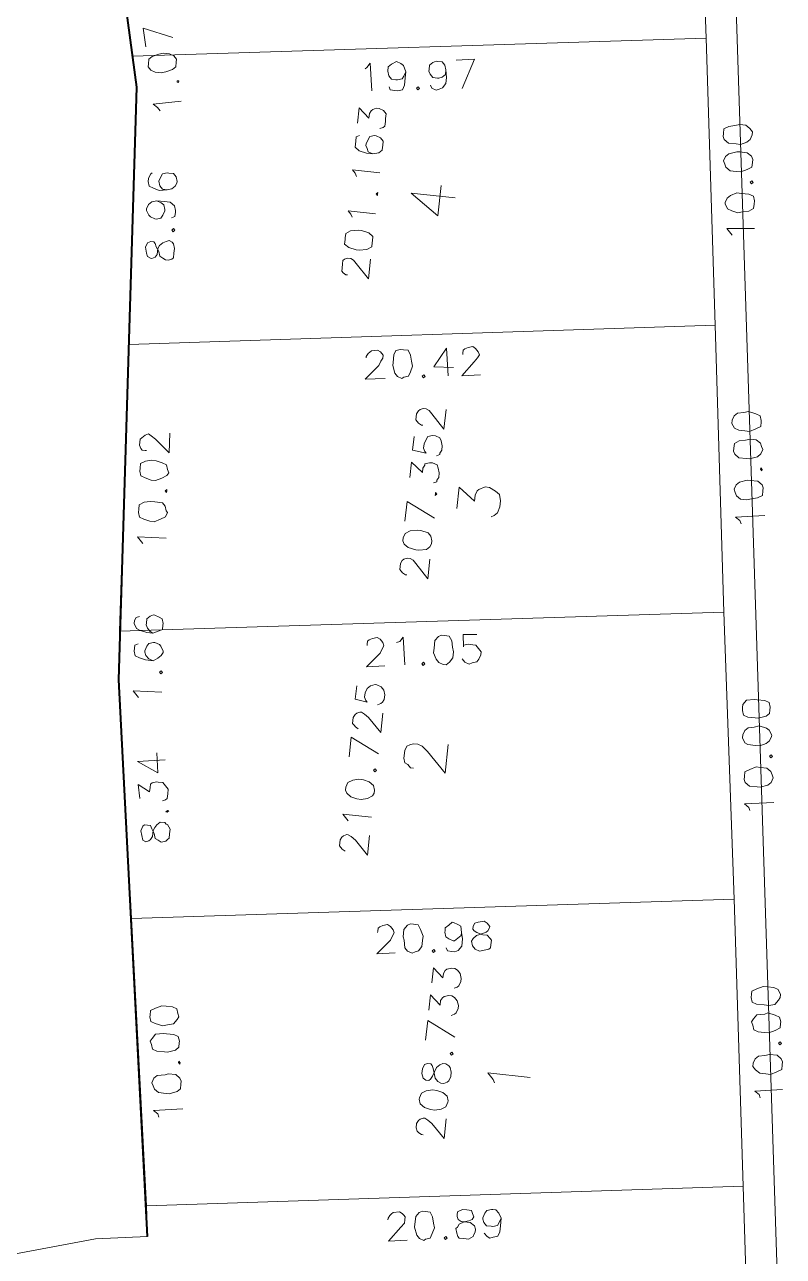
# Model space of a CAD drawing. Header units: metres. Extents: x -977055 to 805873, y -1033982 to 242021.
# Drawn here: x 2360.36 to 2386.9, y 469.72 to 512.79 of the extents above; entities that cross this region are included whole.
import ezdxf

# ---------------------------------------------------------------- set-up
doc = ezdxf.new("R2010")
doc.units = ezdxf.units.M
for name, color, linetype in [('PDF_acera', 7, 'Continuous'), ('PDF_areas por lote', 7, 'Continuous'), ('PDF_canchas', 7, 'Continuous'), ('PDF_COTAS', 7, 'Continuous'), ('PDF_LOTES', 7, 'Continuous'), ('PDF_No. lotes', 7, 'Continuous'), ('PDF_Poligono Ceres', 7, 'Continuous')]:
    doc.layers.add(name, color=color, linetype=linetype)

# ---------------------------------------------------------------- blocks, each defined once
blk = doc.blocks.new('CALLE')
at = {"layer": 'PDF_acera', "lineweight": 9}
blk.add_lwpolyline([(-252.9576, -89.201952), (-307.105344, -49.702464), (-306.046944, -17.865792), (-307.317024, -16.51104), (-314.76816, -16.257024), (-401.895648, -17.950464), (-475.348608, -28.280448), (-505.661184, -25.18992), (-527.252544, -16.595712), (-544.694976, -0.169344), (-560.697984, 15.706656), (-555.067296, 23.07312), (-538.30224, 6.435072), (-522.299232, -8.67888), (-503.417376, -16.172352), (-483.942816, -18.162144), (-475.517952, -19.008864), (-402.61536, -8.763552), (-314.725824, -7.070112), (-69.8544, -15.410304), (-68.457312, -14.097888), (-67.94928, 1.100736)], dxfattribs=at)
at = {"layer": 'PDF_areas por lote', "lineweight": 9}
for points in [[(-442.030176, -3.132864), (-442.030176, -3.090528), (-441.98784, -3.005856), (-441.945504, -2.96352), (-441.860832, -2.96352), (-441.733824, -2.96352), (-441.649152, -2.96352), (-441.606816, -3.005856), (-441.56448, -3.090528), (-441.56448, -3.1752), (-441.606816, -3.259872), (-441.691488, -3.344544), (-442.072512, -3.725568), (-441.522144, -3.725568)], [(-440.421408, -3.090528), (-440.336736, -3.048192), (-440.252064, -2.96352), (-440.252064, -3.725568)], [(-439.278336, -3.090528), (-439.193664, -3.048192), (-439.108992, -2.96352), (-439.108992, -3.725568)], [(-438.135264, -3.048192), (-438.1776, -2.96352), (-438.304608, -2.96352), (-438.38928, -2.96352), (-438.473952, -2.96352), (-438.558624, -3.090528), (-438.60096, -3.302208), (-438.60096, -3.471552), (-438.558624, -3.640896), (-438.473952, -3.725568), (-438.38928, -3.725568), (-438.346944, -3.725568), (-438.219936, -3.725568), (-438.135264, -3.640896), (-438.092928, -3.513888), (-438.092928, -3.471552), (-438.135264, -3.344544), (-438.219936, -3.302208), (-438.346944, -3.259872), (-438.38928, -3.259872), (-438.473952, -3.302208), (-438.558624, -3.344544), (-438.60096, -3.471552)], [(-437.796576, -2.96352), (-437.373216, -2.96352), (-437.627232, -3.259872), (-437.500224, -3.259872), (-437.415552, -3.302208), (-437.373216, -3.344544), (-437.33088, -3.429216), (-437.33088, -3.513888), (-437.373216, -3.640896), (-437.457888, -3.725568), (-437.584896, -3.725568), (-437.669568, -3.725568), (-437.796576, -3.725568), (-437.838912, -3.683232), (-437.881248, -3.59856)], [(-457.990848, -4.783968), (-457.948512, -4.699296), (-457.906176, -4.65696), (-457.86384, -4.614624), (-457.694496, -4.614624), (-457.609824, -4.65696), (-457.567488, -4.699296), (-457.525152, -4.783968), (-457.525152, -4.826304), (-457.567488, -4.910976), (-457.65216, -5.037984), (-458.033184, -5.419008), (-457.482816, -5.419008)], [(-457.144128, -4.783968), (-457.101792, -4.741632), (-456.974784, -4.614624), (-456.974784, -5.419008)], [(-455.196672, -5.419008), (-454.815648, -4.614624), (-455.366016, -4.614624)], [(-454.561632, -4.783968), (-454.519296, -4.699296), (-454.47696, -4.65696), (-454.434624, -4.614624), (-454.26528, -4.614624), (-454.180608, -4.65696), (-454.138272, -4.699296), (-454.095936, -4.783968), (-454.095936, -4.826304), (-454.138272, -4.910976), (-454.222944, -5.037984), (-454.603968, -5.419008), (-454.0536, -5.419008)], [(-453.376224, -4.614624), (-453.757248, -4.614624), (-453.799584, -4.953312), (-453.757248, -4.910976), (-453.672576, -4.86864), (-453.545568, -4.86864), (-453.41856, -4.910976), (-453.333888, -4.995648), (-453.291552, -5.122656), (-453.291552, -5.164992), (-453.333888, -5.292), (-453.41856, -5.376672), (-453.545568, -5.419008), (-453.672576, -5.419008), (-453.757248, -5.376672), (-453.799584, -5.334336), (-453.84192, -5.249664)], [(-450.158688, -5.673024), (-450.158688, -5.630688), (-450.116352, -5.546016), (-450.074016, -5.50368), (-450.03168, -5.461344), (-449.862336, -5.461344), (-449.777664, -5.50368), (-449.735328, -5.546016), (-449.692992, -5.630688), (-449.692992, -5.71536), (-449.735328, -5.800032), (-449.82, -5.884704), (-450.201024, -6.265728), (-449.650656, -6.265728)], [(-448.507584, -6.265728), (-448.12656, -5.461344), (-448.676928, -5.461344)], [(-447.449184, -5.461344), (-447.025824, -5.461344), (-447.27984, -5.800032), (-447.152832, -5.800032), (-447.06816, -5.842368), (-447.025824, -5.842368), (-446.983488, -5.969376), (-446.983488, -6.054048), (-447.025824, -6.181056), (-447.110496, -6.223392), (-447.237504, -6.265728), (-447.364512, -6.265728), (-447.449184, -6.223392), (-447.49152, -6.223392), (-447.533856, -6.13872)], [(-446.306112, -5.461344), (-446.687136, -5.461344), (-446.729472, -5.842368), (-446.687136, -5.800032), (-446.602464, -5.757696), (-446.475456, -5.757696), (-446.348448, -5.800032), (-446.263776, -5.842368), (-446.22144, -5.969376), (-446.22144, -6.054048), (-446.263776, -6.181056), (-446.348448, -6.223392), (-446.475456, -6.265728), (-446.602464, -6.265728), (-446.687136, -6.223392), (-446.729472, -6.223392), (-446.771808, -6.13872)], [(-445.967424, -5.673024), (-445.967424, -5.630688), (-445.925088, -5.546016), (-445.882752, -5.50368), (-445.840416, -5.461344), (-445.671072, -5.461344), (-445.5864, -5.50368), (-445.544064, -5.546016), (-445.501728, -5.630688), (-445.501728, -5.71536), (-445.544064, -5.800032), (-445.628736, -5.884704), (-446.00976, -6.265728), (-445.459392, -6.265728)], [(-465.611328, -7.789824), (-465.611328, -7.747488), (-465.568992, -7.662816), (-465.526656, -7.62048), (-465.441984, -7.578144), (-465.314976, -7.578144), (-465.230304, -7.62048), (-465.187968, -7.662816), (-465.145632, -7.747488), (-465.145632, -7.789824), (-465.187968, -7.874496), (-465.27264, -8.001504), (-465.653664, -8.382528), (-465.103296, -8.382528)], [(-462.817152, -8.382528), (-462.436128, -7.578144), (-462.986496, -7.578144)], [(-462.139776, -7.578144), (-461.716416, -7.578144), (-461.970432, -7.874496), (-461.843424, -7.874496), (-461.758752, -7.916832), (-461.716416, -7.959168), (-461.67408, -8.086176), (-461.67408, -8.170848), (-461.716416, -8.25552), (-461.801088, -8.340192), (-461.928096, -8.382528), (-462.012768, -8.382528), (-462.139776, -8.340192), (-462.182112, -8.297856), (-462.224448, -8.213184)], [(-461.377728, -7.578144), (-460.954368, -7.578144), (-461.208384, -7.874496), (-461.081376, -7.874496), (-460.996704, -7.916832), (-460.954368, -7.959168), (-460.912032, -8.086176), (-460.912032, -8.170848), (-460.954368, -8.25552), (-461.03904, -8.340192), (-461.166048, -8.382528), (-461.25072, -8.382528), (-461.377728, -8.340192), (-461.420064, -8.297856), (-461.4624, -8.213184)]]:
    blk.add_lwpolyline(points, dxfattribs=at)
for points in [[(-441.056448, -2.96352), (-441.183456, -2.96352), (-441.268128, -3.090528), (-441.310464, -3.302208), (-441.310464, -3.38688), (-441.268128, -3.59856), (-441.183456, -3.725568), (-441.056448, -3.725568), (-441.014112, -3.725568), (-440.887104, -3.725568), (-440.802432, -3.59856), (-440.760096, -3.38688), (-440.760096, -3.302208), (-440.802432, -3.090528), (-440.887104, -2.96352), (-441.014112, -2.96352)], [(-439.701696, -3.683232), (-439.744032, -3.725568), (-439.701696, -3.725568), (-439.65936, -3.725568)], [(-456.297408, -4.614624), (-456.38208, -4.65696), (-456.466752, -4.783968), (-456.509088, -4.953312), (-456.509088, -5.08032), (-456.466752, -5.249664), (-456.38208, -5.376672), (-456.297408, -5.419008), (-456.212736, -5.419008), (-456.085728, -5.376672), (-456.001056, -5.249664), (-455.95872, -5.08032), (-455.95872, -4.953312), (-456.001056, -4.783968), (-456.085728, -4.65696), (-456.212736, -4.614624)], [(-455.662368, -5.334336), (-455.704704, -5.376672), (-455.662368, -5.419008), (-455.620032, -5.376672)], [(-449.227296, -5.461344), (-449.311968, -5.50368), (-449.39664, -5.630688), (-449.438976, -5.842368), (-449.438976, -5.92704), (-449.39664, -6.13872), (-449.311968, -6.223392), (-449.227296, -6.265728), (-449.142624, -6.265728), (-449.015616, -6.223392), (-448.930944, -6.13872), (-448.888608, -5.92704), (-448.888608, -5.842368), (-448.930944, -5.630688), (-449.015616, -5.50368), (-449.142624, -5.461344)], [(-447.830208, -6.223392), (-447.872544, -6.223392), (-447.830208, -6.265728), (-447.787872, -6.223392)], [(-464.6376, -7.578144), (-464.764608, -7.62048), (-464.84928, -7.747488), (-464.891616, -7.916832), (-464.891616, -8.04384), (-464.84928, -8.213184), (-464.764608, -8.340192), (-464.6376, -8.382528), (-464.595264, -8.382528), (-464.468256, -8.340192), (-464.383584, -8.213184), (-464.341248, -8.04384), (-464.341248, -7.916832), (-464.383584, -7.747488), (-464.468256, -7.62048), (-464.595264, -7.578144)], [(-463.917888, -7.578144), (-464.044896, -7.62048), (-464.087232, -7.705152), (-464.087232, -7.789824), (-464.044896, -7.83216), (-463.960224, -7.874496), (-463.833216, -7.916832), (-463.706208, -7.959168), (-463.621536, -8.04384), (-463.5792, -8.128512), (-463.5792, -8.213184), (-463.621536, -8.297856), (-463.663872, -8.340192), (-463.79088, -8.382528), (-463.917888, -8.382528), (-464.044896, -8.340192), (-464.087232, -8.297856), (-464.129568, -8.213184), (-464.129568, -8.128512), (-464.087232, -8.04384), (-464.00256, -7.959168), (-463.875552, -7.916832), (-463.748544, -7.874496), (-463.663872, -7.83216), (-463.621536, -7.789824), (-463.621536, -7.705152), (-463.663872, -7.62048), (-463.79088, -7.578144)], [(-463.282848, -8.297856), (-463.325184, -8.340192), (-463.282848, -8.382528), (-463.240512, -8.340192)]]:
    blk.add_lwpolyline(points, close=True, dxfattribs=at)
at = {"layer": 'PDF_canchas', "lineweight": 20}
blk.add_lwpolyline([(-490.208544, 16.892064), (-518.616, 21.506688), (-537.582528, 23.411808), (-539.57232, 23.792832), (-553.289184, 25.359264), (-554.516928, 23.792832), (-537.709536, 7.070112), (-521.748864, -7.916832), (-503.205696, -15.283296), (-475.517952, -18.119808), (-466.077024, -16.807392), (-468.405504, -0.338688), (-469.252224, -0.465696), (-469.463904, 0.973728), (-471.115008, 6.435072), (-473.1048, 13.589856)], close=True, dxfattribs=at)
at = {"layer": 'PDF_COTAS', "lineweight": 9}
for points in [[(-435.976128, 2.413152), (-435.806784, 3.259872), (-436.314816, 3.132864)], [(-438.050592, 2.54016), (-437.96592, 2.624832), (-437.881248, 2.75184), (-437.711904, 1.989792)], [(-440.548416, 2.370816), (-440.590752, 2.243808), (-440.633088, 2.159136), (-440.760096, 2.1168), (-440.802432, 2.1168), (-440.92944, 2.159136), (-441.014112, 2.201472), (-441.056448, 2.32848), (-441.056448, 2.370816), (-441.014112, 2.497824), (-440.971776, 2.54016), (-440.844768, 2.624832), (-440.802432, 2.624832), (-440.675424, 2.582496), (-440.590752, 2.497824), (-440.548416, 2.370816), (-440.548416, 2.159136), (-440.548416, 1.989792), (-440.633088, 1.862784), (-440.760096, 1.820448), (-440.802432, 1.820448), (-440.92944, 1.820448), (-440.971776, 1.90512)], [(-439.786368, 2.582496), (-439.828704, 2.624832), (-439.955712, 2.667168), (-440.040384, 2.667168), (-440.167392, 2.624832), (-440.209728, 2.497824), (-440.252064, 2.32848), (-440.209728, 2.1168), (-440.167392, 1.989792), (-440.08272, 1.90512), (-439.998048, 1.862784), (-439.955712, 1.862784), (-439.828704, 1.90512), (-439.744032, 1.989792), (-439.744032, 2.1168), (-439.744032, 2.159136), (-439.786368, 2.286144), (-439.87104, 2.32848), (-439.998048, 2.370816), (-440.125056, 2.32848), (-440.209728, 2.243808), (-440.209728, 2.1168)], [(-447.49152, 1.90512), (-447.49152, 1.947456), (-447.49152, 2.032128), (-447.449184, 2.074464), (-447.364512, 2.1168), (-447.195168, 2.1168), (-447.152832, 2.074464), (-447.110496, 2.032128), (-447.06816, 1.989792), (-447.025824, 1.90512), (-447.06816, 1.820448), (-447.152832, 1.69344), (-447.49152, 1.27008), (-446.941152, 1.312416)], [(-452.106144, 1.608768), (-452.14848, 1.69344), (-452.233152, 1.735776), (-452.317824, 1.735776), (-452.444832, 1.651104), (-452.487168, 1.566432), (-452.529504, 1.354752), (-452.529504, 1.185408), (-452.444832, 1.016064), (-452.402496, 0.931392), (-452.275488, 0.931392), (-452.233152, 0.931392), (-452.106144, 0.973728), (-452.063808, 1.0584), (-452.021472, 1.185408), (-452.021472, 1.227744), (-452.063808, 1.312416), (-452.14848, 1.397088), (-452.275488, 1.397088), (-452.317824, 1.397088), (-452.402496, 1.354752), (-452.487168, 1.27008), (-452.529504, 1.185408)], [(-450.074016, 1.735776), (-450.03168, 1.778112), (-449.904672, 1.90512), (-449.862336, 1.100736)], [(-454.349952, 1.397088), (-454.307616, 1.439424), (-454.180608, 1.566432), (-454.138272, 0.762048)], [(-452.868192, 1.566432), (-452.910528, 1.651104), (-452.9952, 1.651104), (-453.079872, 1.651104), (-453.20688, 1.608768), (-453.249216, 1.48176), (-453.291552, 1.312416), (-453.291552, 1.100736), (-453.20688, 0.973728), (-453.122208, 0.889056), (-453.037536, 0.84672), (-452.9952, 0.84672), (-452.868192, 0.931392), (-452.825856, 0.973728), (-452.78352, 1.100736), (-452.78352, 1.143072), (-452.825856, 1.27008), (-452.910528, 1.312416), (-453.037536, 1.354752), (-453.079872, 1.354752), (-453.164544, 1.312416), (-453.249216, 1.227744), (-453.291552, 1.100736)], [(-457.144128, 1.0584), (-456.763104, 1.143072), (-456.932448, 0.804384), (-456.80544, 0.804384), (-456.720768, 0.804384), (-456.678432, 0.762048), (-456.636096, 0.63504), (-456.636096, 0.592704), (-456.636096, 0.465696), (-456.720768, 0.381024), (-456.80544, 0.296352), (-456.932448, 0.296352), (-457.059456, 0.296352), (-457.101792, 0.338688), (-457.144128, 0.42336)], [(-456.001056, 0.465696), (-456.128064, 1.227744), (-456.38208, 0.63504), (-455.831712, 0.719712)], [(-465.90768, -0.42336), (-465.823008, -0.381024), (-465.738336, -0.254016), (-465.611328, -1.0584)], [(-468.066816, -7.070112), (-468.02448, -7.070112), (-467.939808, -7.112448), (-467.897472, -7.154784), (-467.855136, -7.19712), (-467.8128, -7.366464), (-467.855136, -7.451136), (-467.897472, -7.493472), (-467.939808, -7.535808), (-468.02448, -7.535808), (-468.109152, -7.535808), (-468.23616, -7.451136), (-468.65952, -7.154784), (-468.574848, -7.662816)], [(-467.685792, -10.202976), (-467.8128, -10.16064), (-467.897472, -10.118304), (-467.939808, -9.991296), (-467.939808, -9.94896), (-467.939808, -9.821952), (-467.855136, -9.73728), (-467.770464, -9.694944), (-467.728128, -9.694944), (-467.60112, -9.73728), (-467.516448, -9.779616), (-467.474112, -9.906624), (-467.474112, -9.94896), (-467.474112, -10.033632), (-467.558784, -10.118304), (-467.685792, -10.202976), (-467.897472, -10.202976), (-468.066816, -10.202976), (-468.193824, -10.16064), (-468.23616, -10.033632), (-468.278496, -9.94896), (-468.23616, -9.864288), (-468.151488, -9.779616)], [(-439.786368, -13.674528), (-439.744032, -13.632192), (-439.617024, -13.505184), (-439.532352, -14.267232)], [(-447.745536, -14.775264), (-447.660864, -14.732928), (-447.576192, -14.60592), (-447.449184, -15.410304)], [(-455.662368, -15.876), (-455.577696, -15.833664), (-455.493024, -15.706656), (-455.366016, -16.51104)], [(-463.5792, -17.019072), (-463.494528, -16.976736), (-463.409856, -16.849728), (-463.282848, -17.611776)]]:
    blk.add_lwpolyline(points, dxfattribs=at)
for points in [[(-436.865184, 3.005856), (-436.949856, 2.921184), (-436.992192, 2.794176), (-436.992192, 2.624832), (-436.949856, 2.497824), (-436.865184, 2.32848), (-436.780512, 2.243808), (-436.653504, 2.243808), (-436.568832, 2.243808), (-436.48416, 2.32848), (-436.441824, 2.455488), (-436.441824, 2.624832), (-436.48416, 2.75184), (-436.568832, 2.921184), (-436.653504, 3.005856), (-436.780512, 3.005856)], [(-442.030176, 2.497824), (-442.114848, 2.455488), (-442.157184, 2.370816), (-442.157184, 2.32848), (-442.114848, 2.243808), (-442.030176, 2.201472), (-441.860832, 2.201472), (-441.77616, 2.159136), (-441.691488, 2.074464), (-441.649152, 1.989792), (-441.606816, 1.90512), (-441.649152, 1.820448), (-441.691488, 1.778112), (-441.818496, 1.735776), (-441.945504, 1.735776), (-442.072512, 1.735776), (-442.114848, 1.778112), (-442.157184, 1.862784), (-442.157184, 1.947456), (-442.114848, 2.032128), (-442.072512, 2.1168), (-441.945504, 2.159136), (-441.818496, 2.243808), (-441.733824, 2.286144), (-441.691488, 2.32848), (-441.691488, 2.413152), (-441.733824, 2.497824), (-441.860832, 2.54016)], [(-437.203872, 2.159136), (-437.203872, 2.1168), (-437.161536, 2.1168), (-437.161536, 2.159136)], [(-449.227296, 1.947456), (-449.354304, 1.90512), (-449.39664, 1.778112), (-449.438976, 1.608768), (-449.438976, 1.48176), (-449.354304, 1.312416), (-449.269632, 1.185408), (-449.142624, 1.143072), (-449.100288, 1.185408), (-448.97328, 1.227744), (-448.888608, 1.312416), (-448.888608, 1.524096), (-448.888608, 1.651104), (-448.930944, 1.820448), (-449.015616, 1.947456), (-449.142624, 1.947456)], [(-448.084224, 2.032128), (-448.211232, 1.989792), (-448.253568, 1.862784), (-448.295904, 1.69344), (-448.295904, 1.566432), (-448.211232, 1.397088), (-448.12656, 1.27008), (-448.041888, 1.227744), (-447.957216, 1.27008), (-447.830208, 1.312416), (-447.787872, 1.439424), (-447.745536, 1.608768), (-447.745536, 1.735776), (-447.787872, 1.90512), (-447.872544, 2.032128), (-447.999552, 2.032128)], [(-441.310464, 1.862784), (-441.3528, 1.820448), (-441.310464, 1.778112), (-441.268128, 1.820448)], [(-448.54992, 1.27008), (-448.592256, 1.227744), (-448.54992, 1.227744), (-448.507584, 1.227744)], [(-458.160192, 0.889056), (-458.2872, 0.84672), (-458.329536, 0.762048), (-458.2872, 0.677376), (-458.244864, 0.63504), (-458.160192, 0.592704), (-457.990848, 0.592704), (-457.906176, 0.550368), (-457.821504, 0.508032), (-457.736832, 0.42336), (-457.736832, 0.296352), (-457.779168, 0.254016), (-457.779168, 0.21168), (-457.906176, 0.127008), (-458.033184, 0.127008), (-458.160192, 0.127008), (-458.202528, 0.169344), (-458.244864, 0.21168), (-458.2872, 0.338688), (-458.244864, 0.42336), (-458.202528, 0.508032), (-458.07552, 0.550368), (-457.948512, 0.63504), (-457.86384, 0.677376), (-457.86384, 0.762048), (-457.86384, 0.84672), (-457.906176, 0.889056), (-458.033184, 0.931392)], [(-453.587904, 0.889056), (-453.63024, 0.84672), (-453.587904, 0.804384), (-453.545568, 0.84672)], [(-463.917888, 0), (-464.044896, -0.042336), (-464.087232, -0.169344), (-464.087232, -0.381024), (-464.087232, -0.465696), (-464.00256, -0.677376), (-463.917888, -0.762048), (-463.79088, -0.762048), (-463.748544, -0.762048), (-463.621536, -0.719712), (-463.5792, -0.592704), (-463.5792, -0.381024), (-463.5792, -0.296352), (-463.621536, -0.084672), (-463.748544, 0), (-463.833216, 0.042336)], [(-463.15584, 0.127008), (-463.282848, 0.084672), (-463.325184, -0.042336), (-463.36752, -0.254016), (-463.325184, -0.381024), (-463.282848, -0.550368), (-463.15584, -0.63504), (-463.071168, -0.677376), (-462.986496, -0.63504), (-462.859488, -0.592704), (-462.817152, -0.465696), (-462.817152, -0.296352), (-462.817152, -0.169344), (-462.901824, 0), (-462.986496, 0.127008), (-463.113504, 0.127008)], [(-457.44048, 0.296352), (-457.44048, 0.254016), (-457.398144, 0.21168), (-457.398144, 0.254016)], [(-465.06096, -0.169344), (-465.145632, -0.21168), (-465.230304, -0.338688), (-465.230304, -0.550368), (-465.230304, -0.63504), (-465.145632, -0.84672), (-465.06096, -0.931392), (-464.933952, -0.931392), (-464.84928, -0.931392), (-464.764608, -0.889056), (-464.679936, -0.762048), (-464.679936, -0.550368), (-464.722272, -0.465696), (-464.764608, -0.254016), (-464.84928, -0.169344), (-464.976288, -0.127008)], [(-464.341248, -0.804384), (-464.383584, -0.84672), (-464.341248, -0.84672), (-464.298912, -0.804384)], [(-436.865184, -3.259872), (-436.103136, -3.132864), (-436.230144, -3.048192), (-436.27248, -3.005856), (-436.230144, -3.048192), (-436.103136, -3.132864)], [(-436.69584, -3.725568), (-436.780512, -3.767904), (-436.780512, -3.894912), (-436.780512, -3.979584), (-436.738176, -4.106592), (-436.611168, -4.148928), (-436.399488, -4.148928), (-436.230144, -4.148928), (-436.0608, -4.064256), (-436.018464, -3.979584), (-435.976128, -3.852576), (-436.0608, -3.725568), (-436.145472, -3.640896), (-436.27248, -3.640896), (-436.399488, -3.683232), (-436.48416, -3.767904), (-436.48416, -3.894912), (-436.48416, -3.937248), (-436.441824, -4.064256), (-436.357152, -4.106592), (-436.230144, -4.148928), (-436.357152, -4.106592), (-436.441824, -4.064256), (-436.48416, -3.937248), (-436.48416, -3.894912), (-436.48416, -3.767904), (-436.399488, -3.683232), (-436.27248, -3.640896), (-436.145472, -3.640896), (-436.0608, -3.725568), (-435.976128, -3.852576), (-436.018464, -3.979584), (-436.0608, -4.064256), (-436.230144, -4.148928), (-436.399488, -4.148928), (-436.611168, -4.148928), (-436.738176, -4.106592), (-436.780512, -3.979584), (-436.780512, -3.894912), (-436.780512, -3.767904)], [(-444.782016, -4.487616), (-444.866688, -3.937248), (-444.443328, -4.275936), (-444.31632, -4.318272), (-444.231648, -4.360608), (-444.146976, -4.360608), (-444.10464, -4.318272), (-444.062304, -4.275936), (-444.019968, -4.191264), (-444.062304, -4.02192), (-444.10464, -3.979584), (-444.146976, -3.937248), (-444.231648, -3.894912), (-444.273984, -3.894912), (-444.231648, -3.894912), (-444.146976, -3.937248), (-444.10464, -3.979584), (-444.062304, -4.02192), (-444.019968, -4.191264), (-444.062304, -4.275936), (-444.10464, -4.318272), (-444.146976, -4.360608), (-444.231648, -4.360608), (-444.31632, -4.318272), (-444.443328, -4.275936), (-444.866688, -3.937248)], [(-452.741184, -5.334336), (-452.825856, -4.826304), (-452.402496, -5.164992), (-452.275488, -5.207328), (-452.190816, -5.249664), (-452.106144, -5.207328), (-452.063808, -5.164992), (-452.021472, -5.122656), (-451.979136, -5.037984), (-452.021472, -4.910976), (-452.063808, -4.826304), (-452.106144, -4.783968), (-452.190816, -4.783968), (-452.233152, -4.783968), (-452.190816, -4.783968), (-452.106144, -4.783968), (-452.063808, -4.826304), (-452.021472, -4.910976), (-451.979136, -5.037984), (-452.021472, -5.122656), (-452.063808, -5.164992), (-452.106144, -5.207328), (-452.190816, -5.249664), (-452.275488, -5.207328), (-452.402496, -5.164992), (-452.825856, -4.826304)], [(-443.935296, -4.826304), (-443.977632, -4.699296), (-444.10464, -4.65696), (-444.31632, -4.65696), (-444.400992, -4.65696), (-444.612672, -4.741632), (-444.697344, -4.826304), (-444.73968, -4.953312), (-444.697344, -4.995648), (-444.655008, -5.122656), (-444.528, -5.164992), (-444.358656, -5.207328), (-444.231648, -5.164992), (-444.062304, -5.122656), (-443.935296, -5.037984), (-443.935296, -4.910976)], [(-443.935296, -4.826304), (-443.977632, -4.699296), (-444.10464, -4.65696), (-444.31632, -4.65696), (-444.400992, -4.65696), (-444.612672, -4.741632), (-444.697344, -4.826304), (-444.73968, -4.953312), (-444.697344, -4.995648), (-444.655008, -5.122656), (-444.528, -5.164992), (-444.358656, -5.207328), (-444.231648, -5.164992), (-444.062304, -5.122656), (-443.935296, -5.037984), (-443.935296, -4.910976)], [(-436.611168, -4.529952), (-436.653504, -4.487616), (-436.69584, -4.529952), (-436.653504, -4.572288)], [(-436.611168, -4.529952), (-436.653504, -4.487616), (-436.69584, -4.529952), (-436.653504, -4.572288)], [(-436.526496, -4.86864), (-436.611168, -4.910976), (-436.653504, -5.037984), (-436.611168, -5.122656), (-436.568832, -5.207328), (-436.441824, -5.292), (-436.27248, -5.292), (-436.0608, -5.249664), (-435.933792, -5.207328), (-435.84912, -5.122656), (-435.84912, -4.995648), (-435.84912, -4.953312), (-435.891456, -4.86864), (-435.976128, -4.783968), (-436.103136, -4.783968), (-436.145472, -4.783968), (-436.230144, -4.826304), (-436.314816, -4.910976), (-436.314816, -5.037984), (-436.314816, -5.08032), (-436.27248, -5.164992), (-436.187808, -5.249664), (-436.0608, -5.249664), (-436.187808, -5.249664), (-436.27248, -5.164992), (-436.314816, -5.08032), (-436.314816, -5.037984), (-436.314816, -4.910976), (-436.230144, -4.826304), (-436.145472, -4.783968), (-436.103136, -4.783968), (-435.976128, -4.783968), (-435.891456, -4.86864), (-435.84912, -4.953312), (-435.84912, -4.995648), (-435.84912, -5.122656), (-435.933792, -5.207328), (-436.0608, -5.249664), (-436.27248, -5.292), (-436.441824, -5.292), (-436.568832, -5.207328), (-436.611168, -5.122656), (-436.653504, -5.037984), (-436.611168, -4.910976)], [(-452.656512, -5.884704), (-451.894464, -5.757696), (-452.021472, -5.673024), (-452.063808, -5.588352), (-452.021472, -5.673024), (-451.894464, -5.757696)], [(-444.570336, -5.546016), (-444.612672, -5.50368), (-444.655008, -5.546016), (-444.612672, -5.588352)], [(-444.570336, -5.546016), (-444.612672, -5.50368), (-444.655008, -5.546016), (-444.612672, -5.588352)], [(-444.273984, -6.3504), (-444.31632, -5.800032), (-443.765952, -6.096384), (-444.528, -6.223392), (-443.765952, -6.096384), (-444.31632, -5.800032)], [(-435.764448, -5.50368), (-435.679776, -6.011712), (-436.526496, -5.757696), (-435.679776, -6.011712)], [(-460.658016, -6.477408), (-460.742688, -5.969376), (-460.319328, -6.308064), (-460.19232, -6.3504), (-460.107648, -6.392736), (-460.022976, -6.3504), (-459.98064, -6.308064), (-459.938304, -6.265728), (-459.895968, -6.181056), (-459.938304, -6.054048), (-459.98064, -5.969376), (-460.022976, -5.92704), (-460.107648, -5.92704), (-460.149984, -5.92704), (-460.107648, -5.92704), (-460.022976, -5.92704), (-459.98064, -5.969376), (-459.938304, -6.054048), (-459.895968, -6.181056), (-459.938304, -6.265728), (-459.98064, -6.308064), (-460.022976, -6.3504), (-460.107648, -6.392736), (-460.19232, -6.3504), (-460.319328, -6.308064), (-460.742688, -5.969376)], [(-452.529504, -6.392736), (-452.57184, -6.3504), (-452.614176, -6.392736), (-452.57184, -6.435072)], [(-452.529504, -6.392736), (-452.57184, -6.3504), (-452.614176, -6.392736), (-452.57184, -6.435072)], [(-459.811296, -6.816096), (-459.853632, -6.731424), (-459.98064, -6.646752), (-460.19232, -6.646752), (-460.276992, -6.689088), (-460.488672, -6.731424), (-460.573344, -6.816096), (-460.61568, -6.943104), (-460.573344, -7.027776), (-460.531008, -7.112448), (-460.404, -7.19712), (-460.234656, -7.19712), (-460.107648, -7.19712), (-459.938304, -7.112448), (-459.811296, -7.027776), (-459.811296, -6.900768)], [(-459.811296, -6.816096), (-459.853632, -6.731424), (-459.98064, -6.646752), (-460.19232, -6.646752), (-460.276992, -6.689088), (-460.488672, -6.731424), (-460.573344, -6.816096), (-460.61568, -6.943104), (-460.573344, -7.027776), (-460.531008, -7.112448), (-460.404, -7.19712), (-460.234656, -7.19712), (-460.107648, -7.19712), (-459.938304, -7.112448), (-459.811296, -7.027776), (-459.811296, -6.900768)], [(-451.72512, -6.816096), (-451.767456, -6.731424), (-451.894464, -6.646752), (-452.106144, -6.646752), (-452.233152, -6.646752), (-452.402496, -6.731424), (-452.487168, -6.816096), (-452.529504, -6.943104), (-452.529504, -7.027776), (-452.444832, -7.112448), (-452.317824, -7.19712), (-452.14848, -7.19712), (-452.021472, -7.154784), (-451.852128, -7.112448), (-451.72512, -7.027776), (-451.72512, -6.900768)], [(-451.72512, -6.816096), (-451.767456, -6.731424), (-451.894464, -6.646752), (-452.106144, -6.646752), (-452.233152, -6.646752), (-452.402496, -6.731424), (-452.487168, -6.816096), (-452.529504, -6.943104), (-452.529504, -7.027776), (-452.444832, -7.112448), (-452.317824, -7.19712), (-452.14848, -7.19712), (-452.021472, -7.154784), (-451.852128, -7.112448), (-451.72512, -7.027776), (-451.72512, -6.900768)], [(-444.400992, -7.112448), (-444.485664, -6.604416), (-444.062304, -6.900768), (-443.935296, -6.98544), (-443.850624, -7.027776), (-443.765952, -6.98544), (-443.723616, -6.943104), (-443.68128, -6.900768), (-443.638944, -6.816096), (-443.68128, -6.689088), (-443.723616, -6.604416), (-443.765952, -6.56208), (-443.850624, -6.56208), (-443.89296, -6.56208), (-443.850624, -6.56208), (-443.765952, -6.56208), (-443.723616, -6.604416), (-443.68128, -6.689088), (-443.638944, -6.816096), (-443.68128, -6.900768), (-443.723616, -6.943104), (-443.765952, -6.98544), (-443.850624, -7.027776), (-443.935296, -6.98544), (-444.062304, -6.900768), (-444.485664, -6.604416)], [(-460.446336, -7.535808), (-460.488672, -7.493472), (-460.531008, -7.535808), (-460.488672, -7.578144)], [(-460.446336, -7.535808), (-460.488672, -7.493472), (-460.531008, -7.535808), (-460.488672, -7.578144)], [(-452.317824, -7.451136), (-452.36016, -7.493472), (-452.402496, -7.535808), (-452.444832, -7.662816), (-452.402496, -7.747488), (-452.36016, -7.874496), (-452.275488, -7.916832), (-452.14848, -7.959168), (-452.063808, -7.959168), (-451.979136, -7.874496), (-451.894464, -7.789824), (-451.894464, -7.705152), (-451.894464, -7.578144), (-451.9368, -7.451136), (-451.979136, -7.451136), (-451.640448, -7.4088), (-451.598112, -7.789824), (-451.640448, -7.4088), (-451.979136, -7.451136), (-451.9368, -7.451136), (-451.894464, -7.578144), (-451.894464, -7.705152), (-451.894464, -7.789824), (-451.979136, -7.874496), (-452.063808, -7.959168), (-452.14848, -7.959168), (-452.275488, -7.916832), (-452.36016, -7.874496), (-452.402496, -7.747488), (-452.444832, -7.662816), (-452.402496, -7.535808), (-452.36016, -7.493472)], [(-467.728128, -8.001504), (-467.770464, -7.916832), (-467.897472, -7.83216), (-468.109152, -7.83216), (-468.193824, -7.83216), (-468.405504, -7.916832), (-468.490176, -8.001504), (-468.532512, -8.128512), (-468.490176, -8.170848), (-468.44784, -8.297856), (-468.320832, -8.340192), (-468.151488, -8.382528), (-468.02448, -8.340192), (-467.855136, -8.297856), (-467.728128, -8.213184), (-467.728128, -8.086176)], [(-460.361664, -7.874496), (-460.446336, -7.916832), (-460.446336, -8.04384), (-460.446336, -8.128512), (-460.404, -8.213184), (-460.276992, -8.297856), (-460.065312, -8.297856), (-459.895968, -8.25552), (-459.726624, -8.213184), (-459.684288, -8.128512), (-459.641952, -8.001504), (-459.641952, -7.959168), (-459.726624, -7.874496), (-459.811296, -7.789824), (-459.895968, -7.789824), (-459.938304, -7.789824), (-460.065312, -7.83216), (-460.107648, -7.916832), (-460.149984, -8.04384), (-460.149984, -8.086176), (-460.065312, -8.170848), (-459.98064, -8.25552), (-459.895968, -8.25552), (-459.98064, -8.25552), (-460.065312, -8.170848), (-460.149984, -8.086176), (-460.149984, -8.04384), (-460.107648, -7.916832), (-460.065312, -7.83216), (-459.938304, -7.789824), (-459.895968, -7.789824), (-459.811296, -7.789824), (-459.726624, -7.874496), (-459.641952, -7.959168), (-459.641952, -8.001504), (-459.684288, -8.128512), (-459.726624, -8.213184), (-459.895968, -8.25552), (-460.065312, -8.297856), (-460.276992, -8.297856), (-460.404, -8.213184), (-460.446336, -8.128512), (-460.446336, -8.04384), (-460.446336, -7.916832)], [(-459.55728, -8.67888), (-459.599616, -8.594208), (-459.684288, -8.551872), (-459.76896, -8.551872), (-459.811296, -8.594208), (-459.853632, -8.67888), (-459.895968, -8.848224), (-459.895968, -8.975232), (-459.98064, -9.059904), (-460.022976, -9.10224), (-460.149984, -9.10224), (-460.234656, -9.10224), (-460.276992, -9.059904), (-460.319328, -8.932896), (-460.361664, -8.805888), (-460.319328, -8.67888), (-460.276992, -8.636544), (-460.234656, -8.594208), (-460.107648, -8.551872), (-460.022976, -8.594208), (-459.938304, -8.67888), (-459.895968, -8.763552), (-459.811296, -8.932896), (-459.76896, -8.975232), (-459.684288, -9.017568), (-459.641952, -9.017568), (-459.55728, -8.932896), (-459.514944, -8.848224)], [(-459.55728, -8.67888), (-459.599616, -8.594208), (-459.684288, -8.551872), (-459.76896, -8.551872), (-459.811296, -8.594208), (-459.853632, -8.67888), (-459.895968, -8.848224), (-459.895968, -8.975232), (-459.98064, -9.059904), (-460.022976, -9.10224), (-460.149984, -9.10224), (-460.234656, -9.10224), (-460.276992, -9.059904), (-460.319328, -8.932896), (-460.361664, -8.805888), (-460.319328, -8.67888), (-460.276992, -8.636544), (-460.234656, -8.594208), (-460.107648, -8.551872), (-460.022976, -8.594208), (-459.938304, -8.67888), (-459.895968, -8.763552), (-459.811296, -8.932896), (-459.76896, -8.975232), (-459.684288, -9.017568), (-459.641952, -9.017568), (-459.55728, -8.932896), (-459.514944, -8.848224)], [(-468.363168, -8.721216), (-468.405504, -8.67888), (-468.44784, -8.721216), (-468.405504, -8.763552)], [(-467.558784, -9.10224), (-467.643456, -8.975232), (-467.728128, -8.975232), (-467.770464, -8.975232), (-467.855136, -9.017568), (-467.897472, -9.10224), (-467.897472, -9.271584), (-467.897472, -9.356256), (-467.982144, -9.483264), (-468.066816, -9.5256), (-468.151488, -9.5256), (-468.23616, -9.483264), (-468.278496, -9.483264), (-468.363168, -9.356256), (-468.363168, -9.229248), (-468.363168, -9.10224), (-468.320832, -9.059904), (-468.23616, -9.017568), (-468.109152, -8.975232), (-468.066816, -9.017568), (-467.982144, -9.059904), (-467.897472, -9.186912), (-467.855136, -9.31392), (-467.8128, -9.398592), (-467.728128, -9.440928), (-467.643456, -9.398592), (-467.558784, -9.356256), (-467.558784, -9.229248)], [(-437.838912, -13.251168), (-437.923584, -13.293504), (-438.008256, -13.420512), (-438.008256, -13.589856), (-438.008256, -13.716864), (-437.923584, -13.886208), (-437.838912, -14.013216), (-437.711904, -14.013216), (-437.627232, -14.013216), (-437.54256, -13.97088), (-437.457888, -13.843872), (-437.457888, -13.632192), (-437.457888, -13.54752), (-437.54256, -13.33584), (-437.627232, -13.251168), (-437.75424, -13.208832)], [(-437.076864, -13.12416), (-437.161536, -13.166496), (-437.246208, -13.293504), (-437.246208, -13.505184), (-437.246208, -13.632192), (-437.161536, -13.801536), (-437.076864, -13.886208), (-436.949856, -13.928544), (-436.865184, -13.928544), (-436.780512, -13.843872), (-436.69584, -13.716864), (-436.69584, -13.54752), (-436.738176, -13.420512), (-436.780512, -13.251168), (-436.865184, -13.12416), (-436.992192, -13.12416)], [(-438.939648, -13.378176), (-439.066656, -13.462848), (-439.108992, -13.589856), (-439.151328, -13.7592), (-439.108992, -13.886208), (-439.066656, -14.055552), (-438.981984, -14.18256), (-438.854976, -14.18256), (-438.770304, -14.18256), (-438.643296, -14.140224), (-438.60096, -14.013216), (-438.60096, -13.801536), (-438.60096, -13.674528), (-438.685632, -13.505184), (-438.770304, -13.420512), (-438.897312, -13.378176)], [(-438.262272, -14.013216), (-438.304608, -14.055552), (-438.262272, -14.097888), (-438.219936, -14.055552)], [(-445.755744, -14.351904), (-445.840416, -14.39424), (-445.925088, -14.521248), (-445.925088, -14.732928), (-445.925088, -14.8176), (-445.840416, -15.02928), (-445.755744, -15.113952), (-445.628736, -15.156288), (-445.544064, -15.113952), (-445.459392, -15.071616), (-445.37472, -14.944608), (-445.37472, -14.775264), (-445.417056, -14.648256), (-445.459392, -14.478912), (-445.544064, -14.351904), (-445.671072, -14.351904)], [(-444.993696, -14.224896), (-445.120704, -14.309568), (-445.16304, -14.436576), (-445.16304, -14.60592), (-445.16304, -14.732928), (-445.078368, -14.902272), (-444.993696, -15.02928), (-444.866688, -15.02928), (-444.824352, -15.02928), (-444.697344, -14.986944), (-444.655008, -14.859936), (-444.612672, -14.648256), (-444.655008, -14.521248), (-444.697344, -14.351904), (-444.782016, -14.267232), (-444.909024, -14.224896)], [(-446.898816, -14.521248), (-446.983488, -14.563584), (-447.06816, -14.690592), (-447.06816, -14.859936), (-447.025824, -14.986944), (-446.983488, -15.156288), (-446.898816, -15.283296), (-446.771808, -15.283296), (-446.687136, -15.283296), (-446.602464, -15.24096), (-446.517792, -15.113952), (-446.517792, -14.902272), (-446.517792, -14.8176), (-446.602464, -14.60592), (-446.687136, -14.521248), (-446.814144, -14.478912)], [(-452.910528, -15.367968), (-453.037536, -15.410304), (-453.079872, -15.537312), (-453.079872, -15.748992), (-453.079872, -15.833664), (-452.9952, -16.045344), (-452.910528, -16.130016), (-452.825856, -16.130016), (-452.741184, -16.130016), (-452.614176, -16.08768), (-452.57184, -15.960672), (-452.57184, -15.748992), (-452.57184, -15.66432), (-452.614176, -15.45264), (-452.741184, -15.367968), (-452.825856, -15.367968)], [(-446.179104, -15.156288), (-446.22144, -15.198624), (-446.179104, -15.198624), (-446.136768, -15.156288)], [(-454.815648, -15.621984), (-454.90032, -15.66432), (-454.984992, -15.791328), (-454.984992, -16.003008), (-454.984992, -16.08768), (-454.90032, -16.29936), (-454.815648, -16.384032), (-454.68864, -16.426368), (-454.603968, -16.384032), (-454.519296, -16.341696), (-454.434624, -16.214688), (-454.434624, -16.045344), (-454.434624, -15.918336), (-454.519296, -15.748992), (-454.603968, -15.621984), (-454.730976, -15.621984)], [(-453.672576, -15.45264), (-453.799584, -15.537312), (-453.84192, -15.621984), (-453.84192, -15.833664), (-453.84192, -15.960672), (-453.757248, -16.130016), (-453.672576, -16.214688), (-453.545568, -16.257024), (-453.503232, -16.257024), (-453.376224, -16.172352), (-453.333888, -16.08768), (-453.291552, -15.876), (-453.333888, -15.748992), (-453.376224, -15.579648), (-453.460896, -15.494976), (-453.587904, -15.45264)], [(-454.095936, -16.257024), (-454.138272, -16.29936), (-454.095936, -16.341696), (-454.0536, -16.29936)], [(-462.73248, -16.72272), (-462.817152, -16.807392), (-462.901824, -16.9344), (-462.901824, -17.103744), (-462.901824, -17.230752), (-462.817152, -17.400096), (-462.73248, -17.527104), (-462.605472, -17.527104), (-462.5208, -17.527104), (-462.436128, -17.484768), (-462.351456, -17.35776), (-462.351456, -17.14608), (-462.393792, -17.019072), (-462.436128, -16.849728), (-462.5208, -16.765056), (-462.647808, -16.72272)], [(-461.589408, -16.595712), (-461.716416, -16.638048), (-461.758752, -16.765056), (-461.758752, -16.9344), (-461.758752, -17.061408), (-461.67408, -17.230752), (-461.589408, -17.35776), (-461.4624, -17.35776), (-461.420064, -17.35776), (-461.293056, -17.315424), (-461.25072, -17.188416), (-461.208384, -16.976736), (-461.25072, -16.892064), (-461.293056, -16.680384), (-461.420064, -16.595712), (-461.504736, -16.553376)], [(-460.82736, -16.468704), (-460.954368, -16.51104), (-460.996704, -16.638048), (-460.996704, -16.849728), (-460.996704, -16.976736), (-460.954368, -17.14608), (-460.82736, -17.230752), (-460.742688, -17.273088), (-460.658016, -17.273088), (-460.531008, -17.188416), (-460.488672, -17.061408), (-460.488672, -16.892064), (-460.488672, -16.765056), (-460.573344, -16.595712), (-460.658016, -16.468704), (-460.742688, -16.468704)], [(-462.012768, -17.35776), (-462.055104, -17.400096), (-462.012768, -17.442432), (-461.970432, -17.400096)]]:
    blk.add_lwpolyline(points, close=True, dxfattribs=at)
at = {"layer": 'PDF_LOTES', "lineweight": 20}
for points in [[(-436.611168, 3.471552), (-428.821344, 5.376672), (-426.450528, -11.21904), (-434.409696, -12.362112)], [(-444.612672, 2.709504), (-437.457888, 3.259872), (-436.611168, 3.471552), (-434.409696, -12.362112), (-442.326528, -13.462848)], [(-452.57184, 2.1168), (-444.612672, 2.709504), (-442.326528, -13.462848), (-450.24336, -14.563584)], [(-460.488672, 0.931392), (-453.926592, 1.989792), (-452.57184, 2.1168), (-450.24336, -14.563584), (-458.160192, -15.706656)], [(-468.405504, -0.338688), (-460.488672, 0.931392), (-458.160192, -15.706656), (-466.077024, -16.807392)]]:
    blk.add_lwpolyline(points, close=True, dxfattribs=at)
at = {"layer": 'PDF_No. lotes', "lineweight": 20}
for points in [[(-439.574688, -5.884704), (-439.574688, -4.65696), (-440.125056, -5.461344), (-439.278336, -5.461344)], [(-455.493024, -6.435072), (-455.493024, -6.3504), (-455.408352, -6.265728), (-455.366016, -6.181056), (-455.239008, -6.13872), (-455.027328, -6.13872), (-454.90032, -6.181056), (-454.857984, -6.265728), (-454.815648, -6.3504), (-454.815648, -6.477408), (-454.857984, -6.604416), (-454.984992, -6.77376), (-455.53536, -7.324128), (-454.730976, -7.324128)], [(-448.168896, -6.858432), (-447.576192, -6.858432), (-447.91488, -7.324128), (-447.745536, -7.324128), (-447.618528, -7.366464), (-447.576192, -7.4088), (-447.49152, -7.578144), (-447.49152, -7.705152), (-447.576192, -7.874496), (-447.660864, -8.001504), (-447.830208, -8.04384), (-447.999552, -8.04384), (-448.168896, -8.001504), (-448.253568, -7.916832), (-448.295904, -7.83216)], [(-463.960224, -9.610272), (-463.875552, -9.567936), (-463.706208, -9.398592), (-463.706208, -10.584)]]:
    blk.add_lwpolyline(points, dxfattribs=at)
at = {"layer": 'PDF_Poligono Ceres', "lineweight": 40}
blk.add_lwpolyline([(-469.252224, -0.465696), (-453.926592, 1.989792), (-437.457888, 3.259872), (-420.227136, 7.493472), (-388.051776, 10.584), (-353.590272, 10.329984), (-329.628096, 10.118304)], dxfattribs=at)

msp = doc.modelspace()

# ---------------------------------------------------------------- block references
at = {"xscale": 1.255773352820658, "yscale": 1.255773352820658, "zscale": 1.255773352820658, "rotation": 83.85573648860341}
msp.add_blockref('CALLE', (2427.15058, 1056.36283, 1015.371), dxfattribs=at)

doc.saveas('drawing.dxf')
